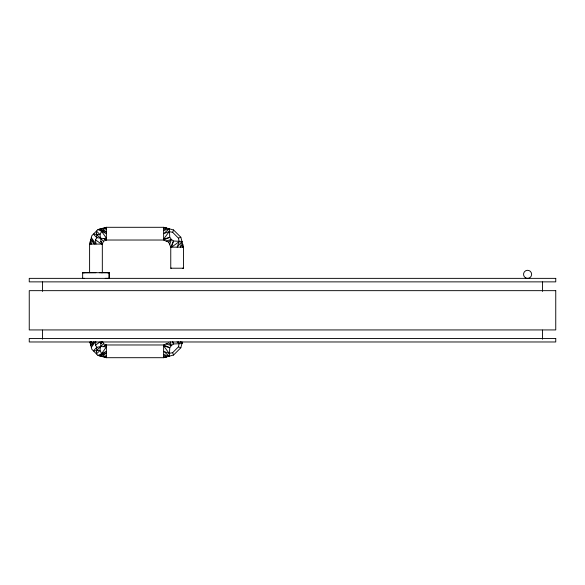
<?xml version="1.0" encoding="UTF-8"?>
<svg xmlns="http://www.w3.org/2000/svg" width="585" height="585" viewBox="0 0 585 585"><rect width="100%" height="100%" fill="white"/><g stroke="black" fill="none" stroke-linecap="round" stroke-linejoin="round"><path stroke-width="0.88" d="M90.456 244.077L90.192 241.868L91.465 244.077L90.785 239.66L94.317 244.077L91.318 237.671L95.962 244.077L95.494 239.85L96.832 237.671L96.452 231.082L99.969 234.526L101.476 244.077L102.324 244.077L103.508 241.21L106.375 240.025L163.632 240.025L168.67 242.117L170.761 247.155L170.761 268.215L183.485 268.215L183.485 247.155L180.823 237.232L173.555 229.964L163.632 227.302L106.375 227.302L97.987 229.547L91.852 235.689L89.6 244.077L89.6 272.705M169.357 228.837L163.632 233.664L169.131 231.645L172.655 232.318L178.447 238.161L179.142 241.656L171.617 247.155L173.474 241.02L170.761 247.155L183.485 247.155L182.63 247.155L182.717 244.296L180.304 247.155L181.95 241.429L173.474 241.02L171.383 239.404L169.767 237.305L169.357 228.837L163.632 230.483L166.491 228.07L163.632 228.15M101.315 341.618L99.969 350.473L96.452 353.918L96.832 347.329L95.494 345.15L95.867 341.772M163.632 356.85L166.491 356.93L163.632 354.517L169.357 356.163L169.767 347.695L171.383 345.596L173.474 343.98L181.95 343.57L181.482 341.933M90.368 341.662L90.192 343.132L91.041 341.662M91.326 341.808L90.785 345.34L93.307 342.188M169.357 356.163L163.632 351.336L169.131 353.355L172.655 352.682L178.447 346.839L179.142 343.344L178.564 341.772M89.9 342.028L91.852 349.311L97.987 355.453L106.375 357.698L163.632 357.698L173.555 355.036L180.823 347.768L182.337 342.137M169.716 244.64L171.383 239.404L166.147 241.071M179.142 241.656L177.123 247.155L181.95 241.429M172.655 232.318L173.555 229.964M101.797 341.618L100.854 343.688L101.958 341.618M93.944 341.728L91.318 347.329L95.45 341.64M99.969 229.02L106.375 233.664L101.695 231.367L99.969 234.526L93.381 234.154L96.832 237.671L103.618 238.556L106.375 238.161L99.969 229.02L106.375 232.018L101.958 228.486L106.375 229.166L104.167 227.894L106.375 228.15M97.987 355.453L101.695 353.632L106.375 346.839L100.737 346.561L96.832 347.329L93.381 350.846L99.969 350.473L101.695 353.632L99.969 355.98L106.375 352.982L101.958 356.514L106.375 355.834L104.167 357.106L106.375 356.85M169.131 231.645L163.632 239.17L169.767 237.305L163.632 240.025L163.632 227.302M168.67 242.117L171.383 239.404M102.624 341.64L103.508 343.79L96.437 350.707M99.969 355.98L106.375 351.336L101.695 353.632M95.494 345.15L100.145 341.867M106.375 345.194L103.618 346.444L106.375 344.974L163.632 344.974L168.67 342.883L171.383 345.596L166.147 343.929M178.447 238.161L180.823 237.232M165.058 228.113L166.491 228.07M89.819 244.077L101.476 244.077L95.494 239.85M170.761 268.215L171.617 268.215M109.161 278.394L109.161 272.676L82.704 272.727M101.476 272.698L102.324 272.705L102.324 244.077L100.854 241.312L102.324 244.077M182.63 268.215L183.485 268.215M83.085 272.72L95.903 272.676M99.333 272.69L108.773 272.727M84.423 278.365L82.704 278.372M105.278 278.365L109.219 278.372M83.099 272.683L84.496 272.727M107.362 272.72L109.219 272.727L109.154 278.365M83.165 272.727L82.646 272.683L82.646 278.394M108.693 272.72L109.161 272.698M165.058 356.887L166.491 356.93M178.447 346.839L180.823 347.768M103.508 343.79L106.375 344.974L106.375 357.698M106.375 239.806L103.618 238.556L106.375 240.025L106.375 227.302M97.987 229.547L101.695 231.367M177.087 341.845L179.142 343.344M96.437 234.292L103.508 241.21M180.341 341.662L181.95 343.57M169.131 353.355L163.632 345.83L169.767 347.695L163.632 344.974L163.632 357.698M172.458 341.677L173.474 343.98L172.78 341.677M172.655 352.682L173.555 355.036M170.191 341.859L171.383 345.596M542.558 330.101L542.558 339.205M542.514 281.911L542.514 291.418M42.486 281.911L42.486 291.418M42.442 330.101L42.442 339.205M555.75 278.365L29.25 278.365L29.25 281.868L555.75 281.868L555.75 278.365M555.75 290.657L29.25 290.657L29.25 329.933L555.75 329.933L555.75 290.657M555.75 338.481L29.25 338.481L29.25 341.976L555.75 341.976L555.75 338.481M525.564 277.824A4.036 4.036 0 0 0 531.626 274.321A4.036 4.036 0 0 0 525.564 270.826A4.036 4.036 0 0 0 525.564 277.824"/></g></svg>
